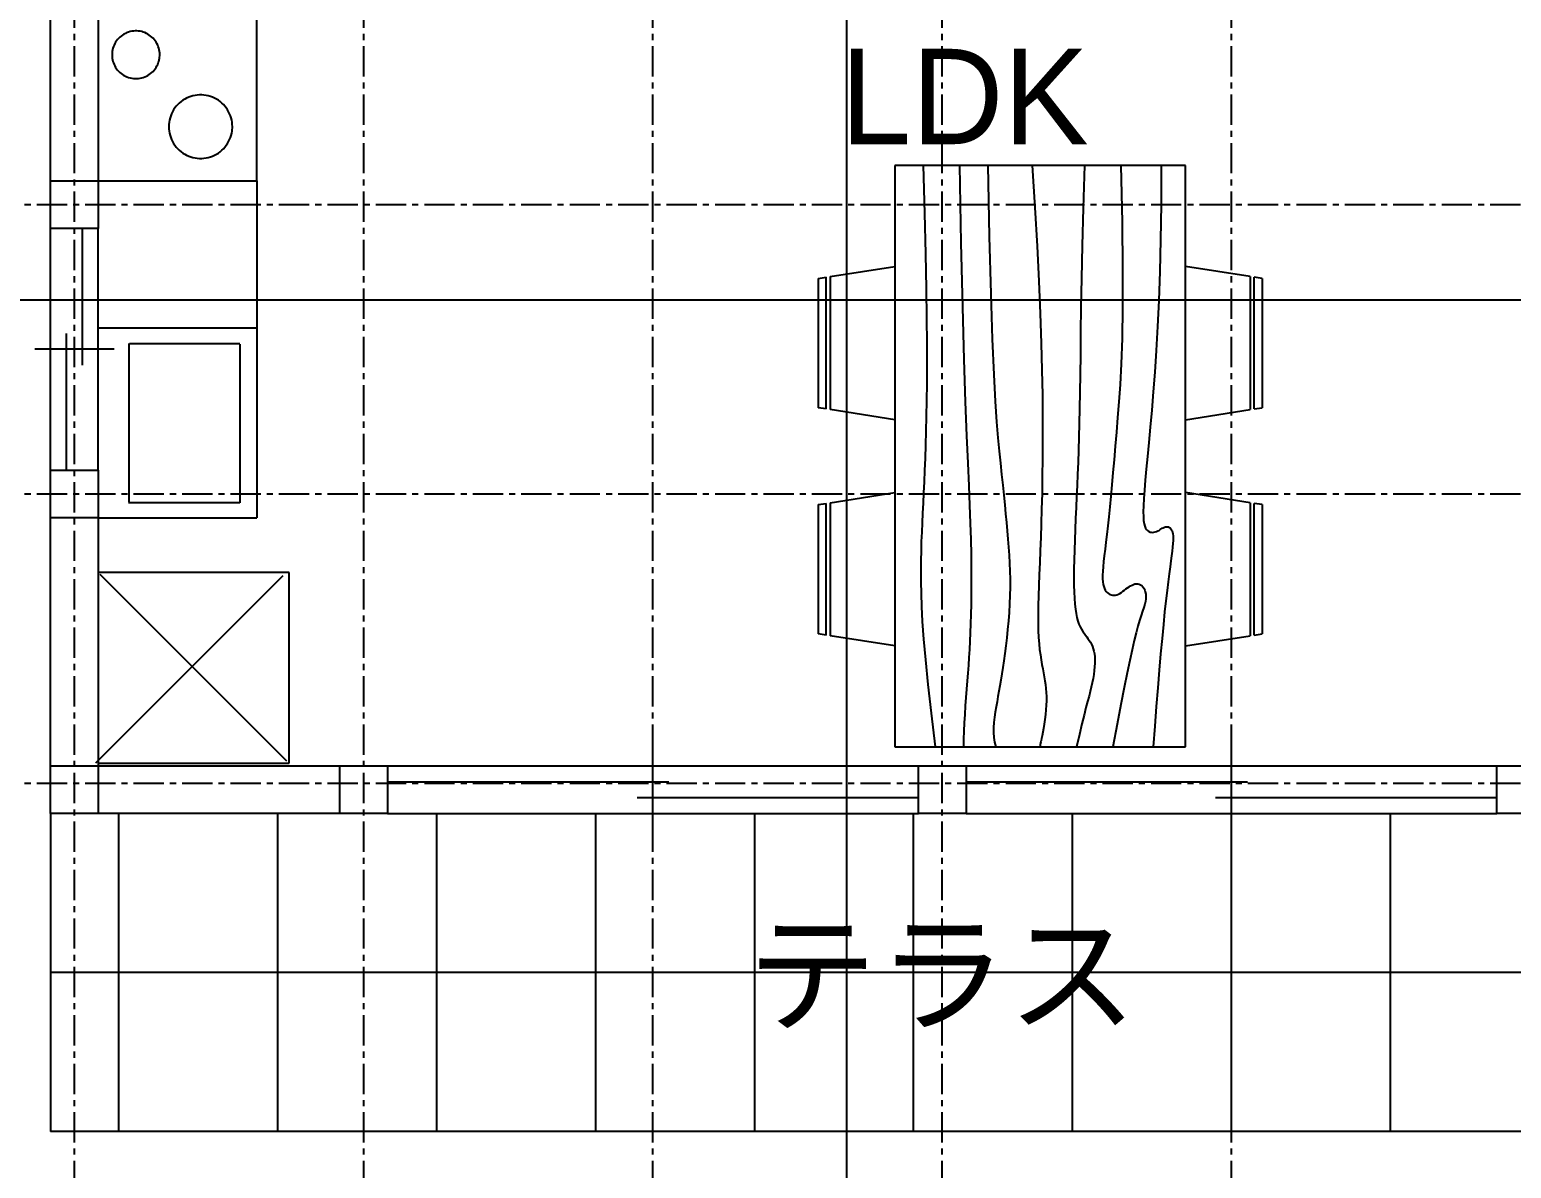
# Model space of a CAD drawing. Header units: millimetres. Extents: x -4350 to 13330, y -6150 to 16325.
# Drawn here: x 1559 to 6220, y 3329 to 6910 of the extents above; entities that cross this region are included whole.
import ezdxf
from ezdxf.enums import TextEntityAlignment as Align

# ---------------------------------------------------------------- set-up
doc = ezdxf.new("R2010")
doc.units = ezdxf.units.MM
doc.header["$LTSCALE"] = 30
doc.linetypes.add('CENTER', pattern=[5.08, 3.175, -0.635, 0.635, -0.635])
for name, color, linetype in [('01通り芯', 1, 'CENTER'), ('02柱・壁(断面線)', 7, 'CONTINUOUS'), ('03開口断面線', 5, 'CONTINUOUS'), ('04開口見えがかり線', 3, 'CONTINUOUS'), ('05設備機器', 1, 'CONTINUOUS'), ('07家具', 30, 'CONTINUOUS'), ('08文字', 7, 'CONTINUOUS'), ('12切断線', 33, 'CONTINUOUS'), ('16外構', 4, 'CONTINUOUS')]:
    doc.layers.add(name, color=color, linetype=linetype)
doc.styles.add('JP', font='ipag.ttf')

msp = doc.modelspace()

# ---------------------------------------------------------------- linework, layer by layer
at = {"layer": '01通り芯'}
for p, q in [((1700, -3600), (1700, 14800)), ((2610, -3600), (2610, 14800)), ((3520, -3600), (3520, 14800)), ((4430, -3600), (4430, 14800)), ((5340, -3600), (5340, 14800)), ((-3600, 6360), (13280, 6360)), ((-3600, 5450), (13280, 5450)), ((-3600, 4540), (13280, 4540))]:
    msp.add_line(p, q, dxfattribs=at)
at = {"layer": '02柱・壁(断面線)'}
for points in [[(1625, 6285), (1625, 7345)], [(1775, 7345), (1775, 6285)], [(1625, 6435), (1775, 6435)], [(1775, 6285), (1625, 6285)], [(1625, 4445), (1625, 5525)], [(1625, 5525), (1775, 5525)], [(1775, 5525), (1775, 4445)], [(1775, 5375), (1625, 5375)], [(1625, 4595), (2685, 4595)], [(2535, 4445), (2535, 4595)], [(2685, 4595), (2685, 4445)], [(4355, 4445), (4355, 4595)], [(4355, 4595), (4505, 4595)], [(4505, 4595), (4505, 4445)], [(6175, 4445), (6175, 4595)], [(6175, 4595), (7235, 4595)], [(2685, 4445), (1625, 4445)], [(4505, 4445), (4355, 4445)], [(7235, 4445), (6175, 4445)]]:
    msp.add_lwpolyline(points, dxfattribs=at)
at = {"layer": '03開口断面線'}
for points in [[(1725, 5855), (1725, 6285)], [(1675, 5525), (1675, 5955)], [(1825, 5905), (1575, 5905)], [(3520, 4395), (3520, 4645)], [(5340, 4395), (5340, 4645)], [(2685, 4545), (3570, 4545)], [(4505, 4545), (5390, 4545)], [(3470, 4495), (4355, 4495)], [(5290, 4495), (6175, 4495)]]:
    msp.add_lwpolyline(points, dxfattribs=at)
at = {"layer": '04開口見えがかり線'}
for points in [[(1625, 5525), (1625, 6285)], [(1775, 5525), (1775, 6285)], [(2685, 4595), (4355, 4595)], [(4505, 4595), (6175, 4595)], [(2685, 4445), (4355, 4445)], [(4505, 4445), (6175, 4445)]]:
    msp.add_lwpolyline(points, dxfattribs=at)
at = {"layer": '05設備機器'}
for points in [[(2273.9, 6434.8), (2273.9, 7193)], [(1968.5, 6831.1), (1968.3, 6836.4), (1967.7, 6841.6), (1966.8, 6846.7), (1965.5, 6851.8), (1963.9, 6856.8), (1962, 6861.6), (1959.7, 6866.3), (1957.1, 6870.9), (1954.1, 6875.2), (1950.9, 6879.3), (1947.4, 6883.2), (1943.6, 6886.9), (1939.6, 6890.2), (1935.4, 6893.3), (1931, 6896.1), (1926.3, 6898.5), (1921.5, 6900.7), (1916.6, 6902.5), (1911.6, 6903.9), (1906.5, 6905), (1901.3, 6905.7), (1896.1, 6906.1), (1890.8, 6906.1), (1885.6, 6905.7), (1880.4, 6905), (1875.3, 6903.9), (1870.3, 6902.5), (1865.4, 6900.7), (1860.6, 6898.5), (1856, 6896.1), (1851.5, 6893.3), (1847.3, 6890.2), (1843.3, 6886.9), (1839.5, 6883.2), (1836, 6879.3), (1832.8, 6875.2), (1829.8, 6870.9), (1827.2, 6866.3), (1824.9, 6861.6), (1823, 6856.8), (1821.4, 6851.8), (1820.1, 6846.7), (1819.2, 6841.6), (1818.6, 6836.4), (1818.5, 6831.1), (1818.6, 6825.9), (1819.2, 6820.7), (1820.1, 6815.5), (1821.4, 6810.5), (1823, 6805.5), (1824.9, 6800.6), (1827.2, 6795.9), (1829.8, 6791.4), (1832.8, 6787), (1836, 6782.9), (1839.5, 6779), (1843.3, 6775.4), (1847.3, 6772), (1851.5, 6768.9), (1856, 6766.2), (1860.6, 6763.7), (1865.4, 6761.6), (1870.3, 6759.8), (1875.3, 6758.4), (1880.4, 6757.3), (1885.6, 6756.5), (1890.8, 6756.2), (1896.1, 6756.2), (1901.3, 6756.5), (1906.5, 6757.3), (1911.6, 6758.4), (1916.6, 6759.8), (1921.5, 6761.6), (1926.3, 6763.7), (1931, 6766.2), (1935.4, 6768.9), (1939.6, 6772), (1943.6, 6775.4), (1947.4, 6779), (1950.9, 6782.9), (1954.1, 6787), (1957.1, 6791.4), (1959.7, 6795.9), (1962, 6800.6), (1963.9, 6805.5), (1965.5, 6810.5), (1966.8, 6815.5), (1967.7, 6820.7), (1968.5, 6831.1)], [(2197, 6605.1), (2196.7, 6612.1), (2196, 6619.1), (2194.8, 6625.9), (2193.1, 6632.7), (2190.9, 6639.3), (2188.3, 6645.8), (2185.2, 6652.1), (2181.8, 6658.1), (2177.9, 6663.9), (2173.6, 6669.4), (2168.9, 6674.6), (2163.9, 6679.5), (2158.5, 6683.9), (2152.9, 6688), (2147, 6691.7), (2140.8, 6695), (2134.4, 6697.9), (2127.9, 6700.2), (2121.1, 6702.2), (2114.3, 6703.6), (2107.4, 6704.6), (2100.4, 6705.1), (2093.5, 6705.1), (2086.5, 6704.6), (2079.6, 6703.6), (2072.8, 6702.2), (2066, 6700.2), (2059.5, 6697.9), (2053.1, 6695), (2047, 6691.7), (2041, 6688), (2035.4, 6683.9), (2030, 6679.5), (2025, 6674.6), (2020.3, 6669.4), (2016, 6663.9), (2012.1, 6658.1), (2008.7, 6652.1), (2005.6, 6645.8), (2003, 6639.3), (2000.8, 6632.7), (1999.1, 6625.9), (1997.9, 6619.1), (1997.2, 6612.1), (1997, 6605.1), (1997.2, 6598.2), (1997.9, 6591.2), (1999.1, 6584.4), (2000.8, 6577.6), (2003, 6570.9), (2005.6, 6564.5), (2008.7, 6558.2), (2012.1, 6552.2), (2016, 6546.4), (2020.3, 6540.9), (2025, 6535.7), (2030, 6530.8), (2035.4, 6526.3), (2041, 6522.2), (2047, 6518.5), (2053.1, 6515.3), (2059.5, 6512.4), (2066, 6510), (2072.8, 6508.1), (2079.6, 6506.7), (2086.5, 6505.7), (2093.5, 6505.2), (2100.4, 6505.2), (2107.4, 6505.7), (2114.3, 6506.7), (2121.1, 6508.1), (2127.9, 6510), (2134.4, 6512.4), (2140.8, 6515.3), (2147, 6518.5), (2152.9, 6522.2), (2158.5, 6526.3), (2163.9, 6530.8), (2168.9, 6535.7), (2173.6, 6540.9), (2177.9, 6546.4), (2181.8, 6552.2), (2185.2, 6558.2), (2188.3, 6564.5), (2190.9, 6570.9), (2193.1, 6577.6), (2194.8, 6584.4), (2196, 6591.2), (2197, 6605.1)], [(1775.1, 6434.8), (2273.9, 6434.8)], [(2273.8, 6434.9), (2273.8, 5375)], [(1773.3, 5972.7), (2273.8, 5972.7)], [(1870.8, 5922.9), (1870.8, 5423.8)], [(1873.1, 5922.7), (2220.5, 5922.7)], [(2220.8, 5921.4), (2220.8, 5422.6)], [(1870.5, 5422.7), (2220.8, 5422.7)], [(1775.1, 5375), (2273.8, 5375)]]:
    msp.add_lwpolyline(points, dxfattribs=at)
at = {"layer": '07家具'}
for points in [[(4281, 6483.2), (4281, 4654.4)], [(5195.4, 6483.2), (4281, 6483.2)], [(4369.9, 6483.2), (4374.1, 6333), (4377.2, 6204.7), (4379.4, 6095.4), (4380.7, 6002.6), (4381.4, 5923.6), (4381.5, 5855.9), (4381.1, 5796.7), (4380.4, 5743.4), (4379.6, 5693.8), (4378.5, 5647.3), (4377.3, 5603.6), (4375.9, 5562.6), (4374.5, 5524), (4373, 5487.6), (4371.4, 5453.2), (4369.9, 5420.6), (4368.3, 5389.6), (4366.8, 5359.6), (4365.4, 5330.2), (4364.2, 5300.9), (4363.2, 5271.1), (4362.6, 5240.4), (4362.3, 5208.2), (4362.5, 5174), (4363.2, 5137.2), (4364.7, 5096), (4367.3, 5048.6), (4371.3, 4993.2), (4377.1, 4927.9), (4384.9, 4850.9), (4395.1, 4760.4), (4408, 4654.4)], [(4484.2, 6483.2), (4488.9, 6239.4), (4493.6, 6037.9), (4498.1, 5873.2), (4502.4, 5740), (4506.4, 5632.9), (4510.1, 5546.5), (4513.2, 5475.4), (4515.9, 5414.3), (4518, 5358.6), (4519.6, 5307.1), (4520.6, 5259.7), (4521.2, 5215.9), (4521.4, 5175.4), (4521.3, 5138.1), (4520.8, 5103.5), (4520.1, 5071.4), (4519.3, 5041.5), (4518.2, 5013.3), (4516.9, 4986.7), (4515.5, 4961.1), (4514, 4936.1), (4512.3, 4911.5), (4510.4, 4886.9), (4508.5, 4861.8), (4506.5, 4836.1), (4504.5, 4809.8), (4502.5, 4783.2), (4500.7, 4756.5), (4499.2, 4730.1), (4497.9, 4704.1), (4497.1, 4678.8), (4496.9, 4654.4)], [(4573.1, 6483.2), (4577.8, 6259.3), (4582.6, 6078.9), (4587.2, 5936.3), (4591.8, 5825.6), (4596.4, 5740.9), (4600.7, 5676.4), (4605, 5626.3), (4609, 5584.7), (4612.9, 5546.7), (4616.6, 5511.1), (4620.1, 5477.7), (4623.3, 5446.2), (4626.4, 5416.3), (4629.3, 5387.8), (4632, 5360.4), (4634.4, 5333.9), (4636.7, 5307.9), (4638.7, 5282.5), (4640.5, 5257.3), (4641.9, 5232.3), (4642.8, 5207.2), (4643.4, 5182.1), (4643.4, 5156.6), (4642.9, 5130.7), (4641.8, 5104.2), (4640.2, 5077.4), (4638.2, 5050.6), (4635.8, 5024), (4633.1, 4997.9), (4630.1, 4972.6), (4627, 4948.3), (4623.9, 4925.3), (4620.7, 4903.9), (4617.5, 4883.8), (4614.4, 4864.9), (4611.3, 4846.9), (4608.2, 4829.7), (4605.3, 4813), (4602.3, 4796.6), (4599.5, 4780.3), (4596.8, 4764), (4594.4, 4747.7), (4592.6, 4731.5), (4591.5, 4715.4), (4591.3, 4699.6), (4592.2, 4684.1), (4594.6, 4669), (4598.5, 4654.4)], [(4712.8, 6483.2), (4721.4, 6350.9), (4728.5, 6229.7), (4734, 6118.8), (4738.3, 6017.3), (4741.4, 5924.4), (4743.6, 5839.4), (4744.9, 5761.3), (4745.6, 5689.5), (4745.7, 5623), (4745.5, 5561.5), (4744.8, 5504.5), (4743.9, 5451.6), (4742.6, 5402.4), (4741.3, 5356.4), (4739.7, 5313.2), (4738.2, 5272.5), (4736.6, 5233.8), (4735.1, 5197.1), (4733.7, 5162.5), (4732.6, 5129.9), (4731.8, 5099.4), (4731.3, 5071), (4731.3, 5044.7), (4731.8, 5020.6), (4732.9, 4998.6), (4734.5, 4978.6), (4736.4, 4960.4), (4738.7, 4943.6), (4741.2, 4928.1), (4743.7, 4913.7), (4746.3, 4900.2), (4748.7, 4887.2), (4751, 4874.7), (4753, 4862.4), (4754.8, 4850.3), (4756.2, 4838), (4757.1, 4825.6), (4757.7, 4812.8), (4757.7, 4799.6), (4757.2, 4785.6), (4756.1, 4771), (4754.6, 4756), (4752.7, 4741), (4750.6, 4726.5), (4748.4, 4712.8), (4746.2, 4700.4), (4744.2, 4689.6), (4742.4, 4680.9), (4741, 4674.5), (4739.9, 4670), (4739.2, 4667), (4738.7, 4664.9), (4738.4, 4663.1), (4738.2, 4661.1), (4738.2, 4658.4), (4738.2, 4654.4)], [(4877.9, 6483.2), (4873.7, 6349), (4870.5, 6231), (4868.2, 6127.5), (4866.5, 6036.9), (4865.3, 5957.5), (4864.5, 5887.6), (4863.8, 5825.6), (4863, 5769.9), (4862.2, 5718.9), (4861.1, 5671.9), (4859.9, 5628.3), (4858.5, 5587.6), (4857.1, 5549.2), (4855.6, 5512.4), (4854, 5476.8), (4852.5, 5441.8), (4850.9, 5406.9), (4849.4, 5372.4), (4847.9, 5338.4), (4846.6, 5305.3), (4845.6, 5273.4), (4844.7, 5243), (4844.2, 5214.3), (4844, 5187.8), (4844.2, 5163.6), (4844.8, 5141.6), (4845.8, 5121.8), (4847.2, 5103.9), (4849, 5088), (4851.1, 5073.8), (4853.7, 5061.3), (4856.7, 5050.2), (4860.1, 5040.6), (4863.7, 5032.1), (4867.7, 5024.6), (4871.8, 5017.9), (4876, 5011.9), (4880.2, 5006.2), (4884.4, 5000.7), (4888.4, 4995.2), (4892.3, 4989.5), (4895.9, 4983.6), (4899.2, 4977.3), (4902.2, 4970.6), (4904.8, 4963.4), (4906.9, 4955.6), (4908.5, 4947.2), (4909.6, 4938), (4910.1, 4928.1), (4910, 4917.5), (4909.4, 4906.2), (4908.3, 4894.4), (4906.7, 4882), (4904.6, 4869.3), (4902, 4856.2), (4899, 4842.8), (4895.6, 4829.1), (4891.8, 4814.2), (4887.3, 4797.5), (4882.1, 4778), (4876.1, 4754.8), (4869.3, 4727), (4861.4, 4693.8), (4852.5, 4654.4)], [(4992.2, 6483.2), (4995.8, 6304.8), (4997.4, 6157.4), (4997.2, 6036.8), (4995.6, 5938.8), (4992.9, 5859.4), (4989.5, 5794.3), (4985.6, 5739.4), (4981.6, 5690.5), (4977.7, 5644.2), (4974, 5599.9), (4970.5, 5557.6), (4967, 5517.3), (4963.7, 5479.2), (4960.4, 5443.3), (4957.2, 5409.7), (4954.1, 5378.3), (4950.9, 5349.3), (4947.8, 5322.6), (4944.9, 5298.2), (4942.2, 5275.9), (4939.7, 5255.7), (4937.7, 5237.5), (4936.1, 5221.3), (4935, 5206.9), (4934.5, 5194.2), (4934.6, 5183.2), (4935.2, 5173.7), (4936.3, 5165.6), (4938, 5158.6), (4940.1, 5152.7), (4942.6, 5147.6), (4945.6, 5143.4), (4949, 5139.7), (4952.7, 5136.6), (4956.7, 5134.2), (4960.9, 5132.5), (4965.4, 5131.5), (4970, 5131.2), (4974.7, 5131.6), (4979.5, 5132.8), (4984.2, 5134.7), (4989, 5137.3), (4993.8, 5140.4), (4998.5, 5143.9), (5003.3, 5147.5), (5008, 5151.2), (5012.8, 5154.8), (5017.6, 5158.2), (5022.3, 5161.1), (5027.1, 5163.6), (5031.7, 5165.6), (5036.3, 5166.9), (5040.9, 5167.5), (5045.2, 5167.4), (5049.5, 5166.4), (5053.5, 5164.5), (5057.4, 5161.7), (5061, 5157.9), (5064.1, 5153.3), (5066.8, 5147.9), (5068.8, 5141.8), (5070.2, 5135.1), (5070.8, 5127.8), (5070.5, 5120.1), (5069.2, 5111.9), (5067, 5102.9), (5064, 5092.9), (5060.3, 5081.3), (5055.9, 5067.9), (5051, 5052.4), (5045.6, 5034.2), (5039.8, 5013.2), (5033.7, 4988.8), (5027, 4960.2), (5019.8, 4926.7), (5011.6, 4887.4), (5002.4, 4841.3), (4992, 4787.7), (4980.2, 4725.7), (4966.8, 4654.4)], [(5119.2, 6483.2), (5118.6, 6360.7), (5117, 6249.7), (5114.5, 6149.3), (5111.2, 6058.4), (5107.4, 5976.1), (5103.1, 5901.4), (5098.5, 5833.4), (5093.8, 5770.9), (5089, 5713.3), (5084.4, 5660.3), (5079.9, 5611.9), (5075.8, 5567.9), (5072, 5528.3), (5068.8, 5493.1), (5066.1, 5462.2), (5064.1, 5435.5), (5062.9, 5412.9), (5062.5, 5394.1), (5062.7, 5378.6), (5063.6, 5366.1), (5065.1, 5356.2), (5067.1, 5348.5), (5069.6, 5342.6), (5072.6, 5338.1), (5076, 5334.6), (5079.6, 5332), (5083.6, 5330.3), (5087.7, 5329.4), (5091.9, 5329.1), (5096.1, 5329.5), (5100.3, 5330.4), (5104.3, 5331.7), (5108.2, 5333.5), (5111.9, 5335.5), (5115.5, 5337.7), (5118.9, 5339.9), (5122.2, 5342.1), (5125.5, 5343.9), (5128.7, 5345.5), (5131.9, 5346.6), (5135, 5347.1), (5138.1, 5347), (5141.2, 5346.3), (5144, 5345), (5146.7, 5343.1), (5149.1, 5340.6), (5151.3, 5337.5), (5153, 5333.9), (5154.4, 5329.6), (5155.4, 5324.5), (5156, 5318.6), (5156.2, 5311.6), (5156, 5303.5), (5155.4, 5294), (5154.4, 5283), (5153, 5270.4), (5151.2, 5255.9), (5149.1, 5239.4), (5146.6, 5220.4), (5143.8, 5198.8), (5140.6, 5174.1), (5137.3, 5146.1), (5133.6, 5114.4), (5129.7, 5078.8), (5125.7, 5039), (5121.4, 4995.1), (5117.1, 4947.2), (5112.5, 4895.6), (5107.9, 4840.3), (5103.3, 4781.6), (5098.5, 4719.6), (5093.8, 4654.4)], [(5195.4, 4654.4), (5195.4, 6483.2)], [(4077.7, 6133.6), (4281, 6165.3)], [(5398.6, 6133.6), (5195.3, 6165.3)], [(4039.7, 6127.6), (4065.1, 6131.6)], [(4039.7, 6127.6), (4039.7, 5721.2)], [(4065.1, 5717.2), (4065.1, 6131.5)], [(4077.8, 6133.5), (4077.8, 5715.1)], [(5398.6, 6133.5), (5398.6, 5715.1)], [(5436.7, 6127.6), (5411.3, 6131.6)], [(5411.3, 5717.2), (5411.3, 6131.5)], [(5436.7, 6127.6), (5436.7, 5721.2)], [(4065.1, 5717.2), (4039.7, 5721.2)], [(4281, 5683.5), (4077.8, 5715.3)], [(5195.3, 5683.5), (5398.5, 5715.3)], [(5411.3, 5717.2), (5436.7, 5721.2)], [(4077.7, 5422.4), (4281, 5454.1)], [(5398.6, 5422.4), (5195.3, 5454.1)], [(4039.7, 5416.4), (4065.1, 5420.4)], [(4039.7, 5416.4), (4039.7, 5010)], [(4065.1, 5006), (4065.1, 5420.3)], [(4077.8, 5422.3), (4077.8, 5003.9)], [(5398.6, 5422.3), (5398.6, 5003.9)], [(5436.7, 5416.4), (5411.3, 5420.4)], [(5411.3, 5006), (5411.3, 5420.3)], [(5436.7, 5416.4), (5436.7, 5010)], [(1767.9, 4604.8), (2356.8, 5193.7)], [(2375.1, 5203.5), (1775.1, 5203.5)], [(1775.1, 5203.5), (1775.1, 4603.5)], [(1780.4, 5197.6), (2367.2, 4610.7)], [(2375.1, 4603.5), (2375.1, 5203.5)], [(4065.1, 5006), (4039.7, 5010)], [(4281, 4972.3), (4077.8, 5004.1)], [(5195.3, 4972.3), (5398.5, 5004.1)], [(5411.3, 5006), (5436.7, 5010)], [(4281, 4654.4), (5195.4, 4654.4)], [(1775.1, 4603.5), (2375.1, 4603.5)]]:
    msp.add_lwpolyline(points, dxfattribs=at)
at = {"layer": '12切断線'}
for points in [[(4130, 2720), (4130, 11800)], [(800, 6060), (9880, 6060)]]:
    msp.add_lwpolyline(points, dxfattribs=at)
at = {"layer": '16外構'}
for points in [[(1625.1, 4445.3), (1625.1, 3445)], [(1840, 3445), (1840, 4445)], [(2340, 3445), (2340, 4445)], [(2840, 3445), (2840, 4445)], [(3340, 3445), (3340, 4445)], [(3840, 3445), (3840, 4445)], [(4340, 3445), (4340, 4445)], [(4840, 3445), (4840, 4445)], [(5340, 3445), (5340, 4445)], [(5840, 3445), (5840, 4445)], [(7235.3, 3945), (1625.1, 3945)], [(7235.3, 3445), (1625.1, 3445)]]:
    msp.add_lwpolyline(points, dxfattribs=at)

# ---------------------------------------------------------------- texts
at = {"layer": '08文字', "style": 'JP'}
for s, p in [('LDK', (4500, 6700)), ('テラス', (4430, 3940))]:
    msp.add_text(s, height=300, dxfattribs=at).set_placement(p, align=Align.MIDDLE_CENTER)

doc.saveas('drawing.dxf')
